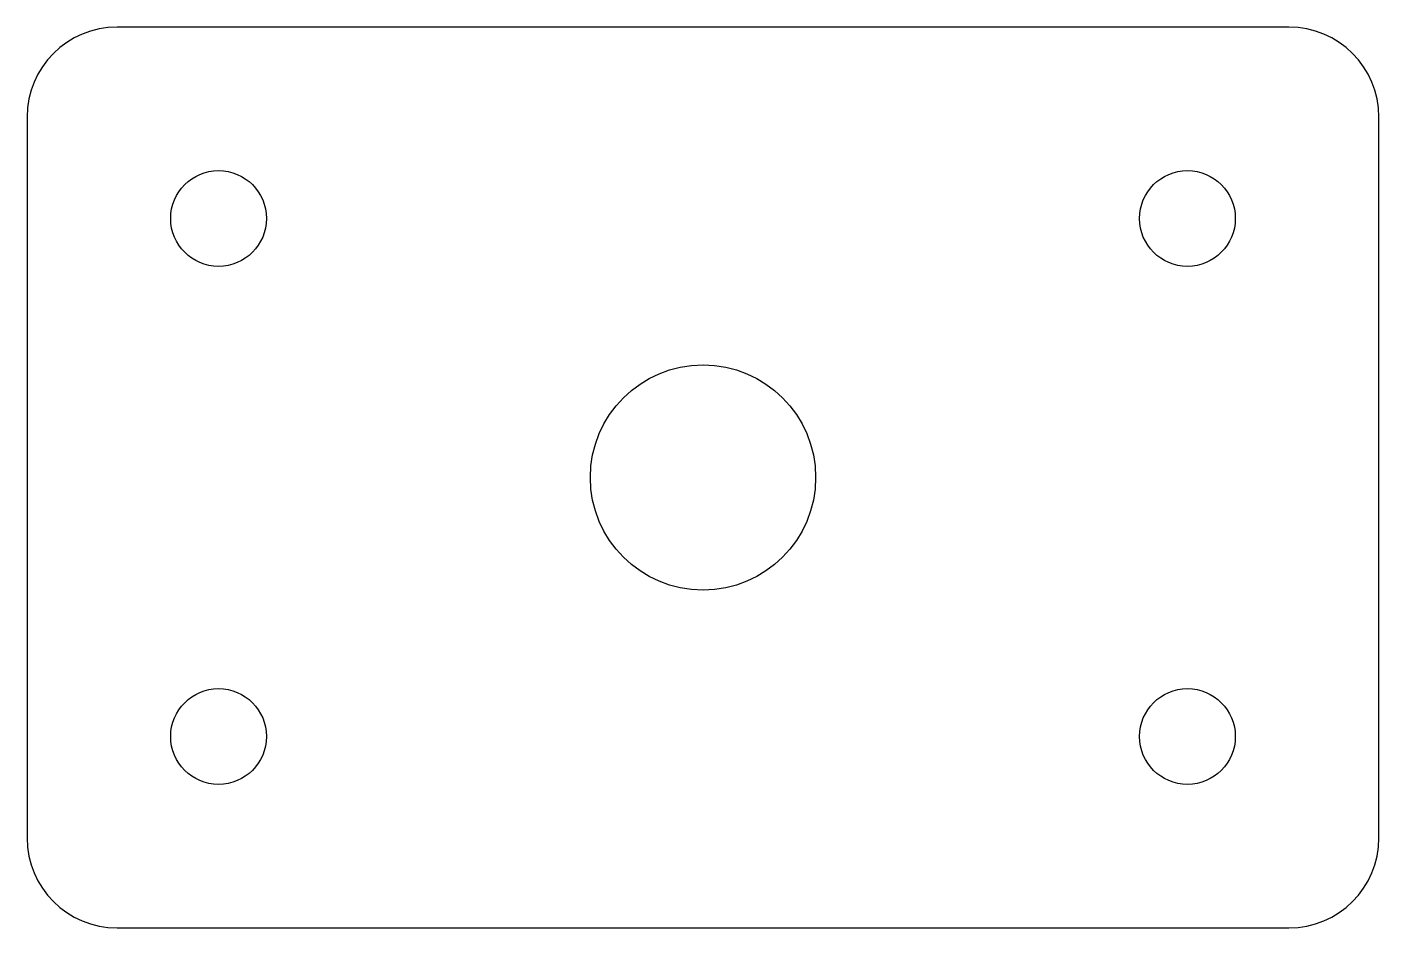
# Model space of a CAD drawing. Header units: metres. Extents: x -60 to 60, y -40 to 40.
import ezdxf

# ---------------------------------------------------------------- set-up
doc = ezdxf.new("R2010")
doc.units = ezdxf.units.M

msp = doc.modelspace()

# ---------------------------------------------------------------- linework, layer by layer
at = {"layer": 'HOLES'}
for centre, radius in [((-43, 23), 4.25), ((43, 23), 4.25), ((0, 0), 10), ((-43, -23), 4.25), ((43, -23), 4.25)]:
    msp.add_circle(centre, radius, dxfattribs=at)
at = {"layer": 'OUTLINE'}
for p, q in [((52, 40), (-52, 40)), ((-60, 32), (-60, -32)), ((60, -32), (60, 32)), ((-52, -40), (52, -40))]:
    msp.add_line(p, q, dxfattribs=at)
for centre, start, end in [((-52, 32), 90, 180), ((52, 32), 0, 90), ((-52, -32), 180, 270), ((52, -32), 270, 360)]:
    msp.add_arc(centre, 8, start, end, dxfattribs=at)

doc.saveas('drawing.dxf')
